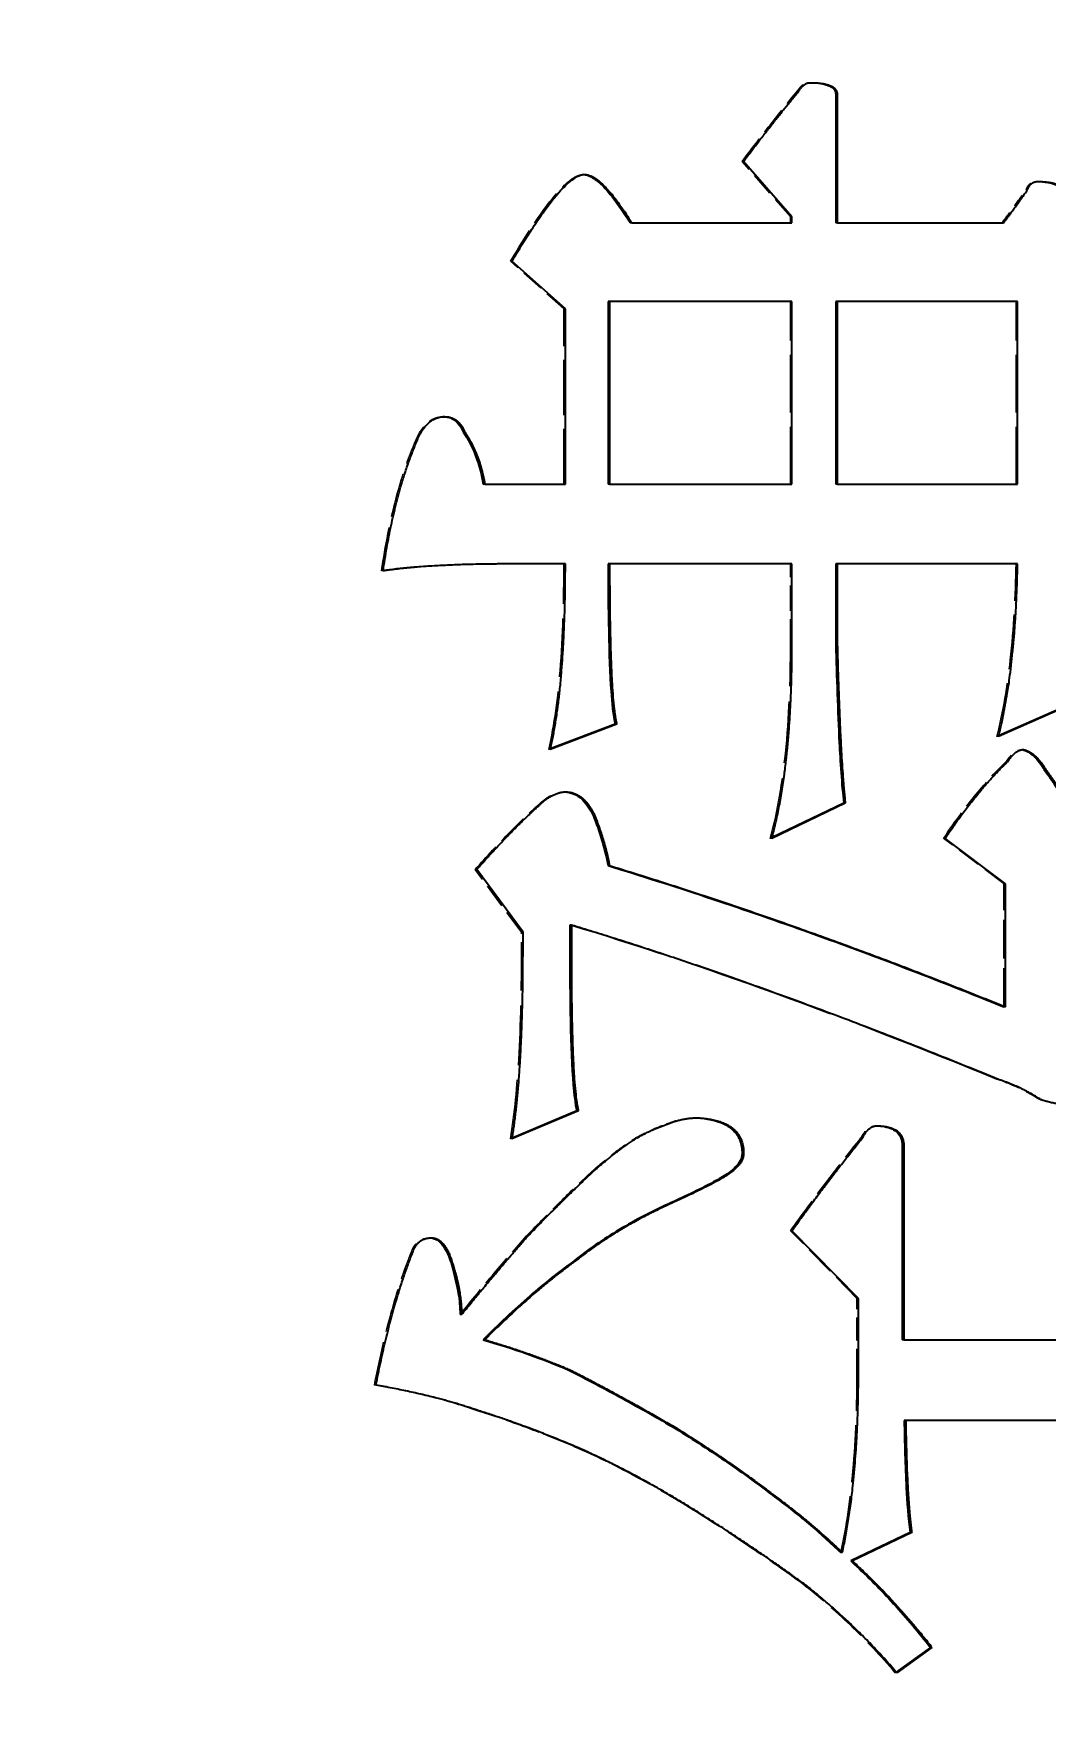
# Model space of a CAD drawing. Header units: millimetres. Extents: x 200 to 5740, y 200 to 4000.
# Drawn here: x 2748.3 to 2760.51, y 3301.53 to 3321.67 of the extents above; entities that cross this region are included whole.
import ezdxf

# ---------------------------------------------------------------- set-up
doc = ezdxf.new("R2010")
doc.units = ezdxf.units.MM
doc.header["$LTSCALE"] = 20
doc.linetypes.add('DASHED', pattern=[0.2067, 0.1654, -0.0413])
for name, color, linetype, lineweight in [('可見 (ISO)', 7, 'Continuous', 35), ('符號 (ISO)', 7, 'Continuous', 25), ('隱藏 (ISO)', 7, 'DASHED', 25)]:
    doc.layers.add(name, color=color, linetype=linetype, lineweight=lineweight)
doc.styles.add('註記文字 (JIS)', font='kaiu.ttf')
doc.dimstyles.new('預設 (JIS)$7', dxfattribs={"dimscale": 20, "dimtxt": 3, "dimasz": 2.5, "dimexe": 2, "dimexo": 1, "dimgap": 0.8, "dimtad": 1, "dimrnd": 1e-08, "dimdsep": 46, "dimtxsty": '註記文字 (JIS)', "dimblk": 'Filled-1', "dimcen": 0.09, "dimdle": 10, "dimclrd": 256, "dimclre": 256, "dimclrt": 256, "dimadec": 0, "dimazin": 2, "dimtfac": 0.833333, "dimtmove": 0, "dimatfit": 3, "dimfxl": 0, "dimtolj": 1, "dimtzin": 0, "dimlwd": -1, "dimlwe": -1, "dimarcsym": 0})

# ---------------------------------------------------------------- blocks, each defined once
blk = doc.blocks.new('Filled-1')
at = {"color": 0}
for p, q in [((0, 0), (-1, 0.16667)), ((-1, 0.16667), (-1, -0.16667)), ((-1, 0), (0, 0)), ((-1, -0.16667), (0, 0))]:
    blk.add_line(p, q, dxfattribs=at)
at = {"color": 0, "flags": 128}
blk.add_lwpolyline([(-1, -0.16667), (0, 0)], dxfattribs=at)
at = {"color": 0}
blk.add_solid([(-1, -0.16667), (0, 0), (-1, 0.16667), (-1, -0.16667)], dxfattribs=at)

msp = doc.modelspace()

# ---------------------------------------------------------------- linework, layer by layer
at = {"layer": '可見 (ISO)'}
for p, q in [((2757.964, 3320.93), (2757.964, 3319.386)), ((2757.982, 3320.93), (2757.982, 3319.386)), ((2757.436, 3319.459), (2756.854, 3320.128)), ((2757.436, 3319.386), (2757.436, 3319.459)), ((2755.507, 3319.386), (2755.489, 3319.386)), ((2755.507, 3319.386), (2757.436, 3319.386)), ((2757.982, 3319.386), (2757.964, 3319.386)), ((2757.982, 3319.386), (2759.984, 3319.386)), ((2754.707, 3318.353), (2754.064, 3318.924)), ((2755.222, 3318.438), (2755.222, 3316.238)), ((2755.24, 3318.438), (2755.222, 3318.438)), ((2757.436, 3318.438), (2755.24, 3318.438)), ((2755.24, 3318.438), (2755.24, 3316.238)), ((2757.436, 3316.238), (2757.436, 3318.438)), ((2757.964, 3318.438), (2757.964, 3316.238)), ((2757.982, 3318.438), (2757.964, 3318.438)), ((2760.154, 3318.438), (2757.982, 3318.438)), ((2757.982, 3318.438), (2757.982, 3316.238)), ((2760.154, 3316.238), (2760.154, 3318.438)), ((2754.707, 3316.238), (2754.707, 3318.353)), ((2753.493, 3316.87), (2753.475, 3316.87)), ((2753.736, 3316.238), (2753.718, 3316.238)), ((2753.736, 3316.238), (2754.707, 3316.238)), ((2755.24, 3316.238), (2755.222, 3316.238)), ((2755.24, 3316.238), (2757.436, 3316.238)), ((2757.982, 3316.238), (2757.964, 3316.238)), ((2757.982, 3316.238), (2760.154, 3316.238)), ((2754.136, 3315.278), (2754.118, 3315.278)), ((2754.707, 3315.278), (2754.136, 3315.278)), ((2755.24, 3315.278), (2755.222, 3315.278)), ((2757.436, 3315.278), (2755.24, 3315.278)), ((2757.436, 3314.305), (2757.436, 3315.278)), ((2757.964, 3315.278), (2757.964, 3314.305)), ((2757.982, 3315.278), (2757.964, 3315.278)), ((2760.154, 3315.278), (2757.982, 3315.278)), ((2757.982, 3315.278), (2757.982, 3314.305)), ((2757.982, 3314.305), (2757.964, 3314.305)), ((2760.809, 3313.588), (2759.924, 3313.199)), ((2760.791, 3313.588), (2759.926, 3313.208)), ((2755.325, 3313.345), (2754.525, 3313.041)), ((2755.307, 3313.345), (2754.526, 3313.049)), ((2755.325, 3313.345), (2755.307, 3313.345)), ((2760.494, 3312.798), (2760.475, 3312.798)), ((2758.079, 3312.397), (2757.194, 3311.971)), ((2758.061, 3312.397), (2757.197, 3311.982)), ((2758.079, 3312.397), (2758.061, 3312.397)), ((2755.058, 3312.251), (2755.04, 3312.251)), ((2760.009, 3311.424), (2759.281, 3311.971)), ((2754.197, 3310.841), (2753.639, 3311.595)), ((2755.24, 3311.643), (2755.222, 3311.643)), ((2760.009, 3309.941), (2760.009, 3311.424)), ((2754.197, 3310.622), (2754.197, 3310.841)), ((2754.761, 3310.926), (2754.761, 3310.622)), ((2754.779, 3310.926), (2754.761, 3310.926)), ((2754.779, 3310.926), (2754.779, 3310.622)), ((2760.009, 3309.941), (2759.99, 3309.941)), ((2754.864, 3308.689), (2754.064, 3308.349)), ((2754.846, 3308.689), (2754.065, 3308.357)), ((2754.864, 3308.689), (2754.846, 3308.689)), ((2758.765, 3308.264), (2758.765, 3305.93)), ((2758.783, 3308.264), (2758.783, 3305.93)), ((2756.769, 3308.009), (2756.751, 3308.009)), ((2758.237, 3306.428), (2757.436, 3307.243)), ((2753.372, 3306.769), (2753.354, 3306.769)), ((2754.828, 3306.878), (2754.809, 3306.878)), ((2758.237, 3305.541), (2758.237, 3306.428)), ((2753.457, 3306.234), (2753.439, 3306.234)), ((2753.736, 3305.93), (2753.718, 3305.93)), ((2758.783, 3305.93), (2758.765, 3305.93)), ((2758.783, 3305.93), (2761.622, 3305.93)), ((2754.767, 3305.565), (2754.749, 3305.565)), ((2758.807, 3304.958), (2758.789, 3304.958)), ((2761.622, 3304.958), (2758.807, 3304.958)), ((2756.053, 3304.86), (2756.035, 3304.86)), ((2757.218, 3304.058), (2757.2, 3304.058)), ((2758.862, 3303.608), (2758.146, 3303.268)), ((2758.88, 3303.608), (2758.164, 3303.268)), ((2758.88, 3303.608), (2758.862, 3303.608)), ((2758.043, 3303.365), (2758.025, 3303.365)), ((2758.146, 3303.268), (2758.182, 3303.231)), ((2758.164, 3303.268), (2758.146, 3303.268)), ((2758.164, 3303.268), (2758.201, 3303.231)), ((2758.201, 3303.231), (2758.182, 3303.231)), ((2759.104, 3302.223), (2758.691, 3301.927)), ((2759.123, 3302.223), (2758.698, 3301.919)), ((2759.123, 3302.223), (2759.104, 3302.223))]:
    msp.add_line(p, q, dxfattribs=at)
for points in [[(2757.521, 3320.979), (2757.582, 3321.076), (2757.655, 3321.076)], [(2757.655, 3321.076), (2757.982, 3321.076), (2757.982, 3320.93)], [(2756.854, 3320.128), (2757.194, 3320.578), (2757.521, 3320.979)], [(2754.064, 3318.924), (2754.682, 3319.97), (2754.937, 3319.97)], [(2754.937, 3319.97), (2755.143, 3319.97), (2755.507, 3319.386)], [(2760.275, 3319.787), (2760.312, 3319.885), (2760.397, 3319.885)], [(2760.397, 3319.885), (2760.737, 3319.885), (2760.737, 3319.702)], [(2759.984, 3319.386), (2760.13, 3319.581), (2760.275, 3319.787)], [(2752.947, 3316.821), (2753.069, 3317.052), (2753.251, 3317.052)], [(2753.251, 3317.052), (2753.421, 3317.052), (2753.493, 3316.87)], [(2752.511, 3315.193), (2752.656, 3316.177), (2752.947, 3316.821)], [(2753.493, 3316.87), (2753.675, 3316.603), (2753.736, 3316.238)], [(2754.136, 3315.278), (2753.057, 3315.278), (2752.511, 3315.193)], [(2754.525, 3313.041), (2754.707, 3313.819), (2754.707, 3315.278)], [(2755.24, 3315.278), (2755.24, 3313.685), (2755.325, 3313.345)], [(2759.924, 3313.199), (2760.13, 3314.001), (2760.154, 3315.278)], [(2757.194, 3311.971), (2757.436, 3312.859), (2757.436, 3314.305)], [(2757.982, 3314.305), (2758.019, 3312.895), (2758.079, 3312.397)], [(2760.033, 3312.895), (2760.13, 3313.041), (2760.227, 3313.041)], [(2760.227, 3313.041), (2760.373, 3313.005), (2760.494, 3312.798)], [(2759.281, 3311.971), (2759.645, 3312.518), (2760.033, 3312.895)], [(2760.494, 3312.798), (2760.652, 3312.591), (2760.737, 3312.397)], [(2753.639, 3311.595), (2754.076, 3312.093), (2754.464, 3312.433)], [(2754.464, 3312.433), (2754.597, 3312.531), (2754.707, 3312.531)], [(2754.707, 3312.531), (2754.925, 3312.531), (2755.058, 3312.251)], [(2755.058, 3312.251), (2755.18, 3311.947), (2755.24, 3311.643)], [(2755.24, 3311.643), (2757.582, 3310.926), (2760.009, 3309.941)], [(2759.924, 3309.066), (2757.109, 3310.221), (2754.779, 3310.926)], [(2754.064, 3308.349), (2754.197, 3309.127), (2754.197, 3310.622)], [(2754.779, 3310.622), (2754.779, 3309.005), (2754.864, 3308.689)], [(2760.433, 3308.823), (2760.215, 3308.969), (2759.924, 3309.066)], [(2760.737, 3308.762), (2760.627, 3308.762), (2760.433, 3308.823)], [(2755.944, 3308.531), (2756.114, 3308.604), (2756.308, 3308.604)], [(2756.308, 3308.604), (2756.854, 3308.568), (2756.854, 3308.179)], [(2755.046, 3307.96), (2755.35, 3308.227), (2755.568, 3308.361)], [(2755.568, 3308.361), (2755.762, 3308.471), (2755.944, 3308.531)], [(2757.436, 3307.243), (2757.861, 3307.838), (2758.286, 3308.361)], [(2758.286, 3308.361), (2758.359, 3308.507), (2758.456, 3308.507)], [(2758.456, 3308.507), (2758.783, 3308.507), (2758.783, 3308.264)], [(2756.854, 3308.179), (2756.854, 3308.082), (2756.769, 3308.009)], [(2754.258, 3307.182), (2754.719, 3307.656), (2755.046, 3307.96)], [(2756.769, 3308.009), (2756.696, 3307.899), (2756.005, 3307.583)], [(2756.005, 3307.583), (2755.325, 3307.279), (2754.828, 3306.878)], [(2752.875, 3307), (2752.935, 3307.158), (2753.093, 3307.158)], [(2753.093, 3307.158), (2753.275, 3307.158), (2753.372, 3306.769)], [(2753.457, 3306.234), (2753.882, 3306.757), (2754.258, 3307.182)], [(2752.426, 3305.383), (2752.608, 3306.331), (2752.875, 3307)], [(2753.372, 3306.769), (2753.457, 3306.477), (2753.457, 3306.234)], [(2754.828, 3306.878), (2754.318, 3306.514), (2753.736, 3305.93)], [(2753.736, 3305.93), (2754.282, 3305.772), (2754.767, 3305.565)], [(2754.767, 3305.565), (2755.41, 3305.237), (2756.053, 3304.86)], [(2758.043, 3303.365), (2758.237, 3304.253), (2758.237, 3305.541)], [(2753.651, 3305.079), (2753.129, 3305.261), (2752.426, 3305.383)], [(2754.889, 3304.617), (2754.233, 3304.897), (2753.651, 3305.079)], [(2758.807, 3304.958), (2758.82, 3304.009), (2758.88, 3303.608)], [(2756.053, 3304.86), (2756.733, 3304.435), (2757.218, 3304.058)], [(2756.308, 3303.851), (2755.592, 3304.301), (2754.889, 3304.617)], [(2757.218, 3304.058), (2757.679, 3303.718), (2758.043, 3303.365)], [(2757.582, 3302.988), (2757, 3303.414), (2756.308, 3303.851)], [(2758.201, 3303.231), (2758.698, 3302.77), (2759.123, 3302.223)], [(2758.698, 3301.919), (2758.177, 3302.526), (2757.582, 3302.988)]]:
    msp.add_open_spline(points, degree=2, dxfattribs=at)
for points, knots in [([(2757.651, 3321.076), (2757.701, 3321.075), (2757.754, 3321.072), (2757.833, 3321.057), (2757.866, 3321.048), (2757.908, 3321.026), (2757.923, 3321.017), (2757.944, 3320.995), (2757.951, 3320.984), (2757.962, 3320.959), (2757.964, 3320.944), (2757.964, 3320.93)], [-0.03756386, -0.03756386, -0.03756386, -0.03756386, -0.02277664, -0.02277664, -0.01338362, -0.01338362, -0.00831191, -0.00831191, -0.00433678, -0.00433678, 0, 0, 0, 0]), ([(2754.928, 3319.969), (2754.943, 3319.968), (2754.958, 3319.965), (2754.993, 3319.954), (2755.013, 3319.944), (2755.079, 3319.905), (2755.126, 3319.864), (2755.276, 3319.71), (2755.39, 3319.545), (2755.489, 3319.386)], [-0.08891078, -0.08891078, -0.08891078, -0.08891078, -0.08355612, -0.08355612, -0.07594645, -0.07594645, -0.05631969, -0.05631969, 0, 0, 0, 0]), ([(2760.392, 3319.885), (2760.434, 3319.884), (2760.478, 3319.881), (2760.555, 3319.869), (2760.593, 3319.859), (2760.645, 3319.833), (2760.663, 3319.821), (2760.69, 3319.793), (2760.7, 3319.779), (2760.715, 3319.743), (2760.718, 3319.723), (2760.718, 3319.702)], [-0.04152092, -0.04152092, -0.04152092, -0.04152092, -0.02894551, -0.02894551, -0.01793258, -0.01793258, -0.01156832, -0.01156832, -0.00618354, -0.00618354, 0, 0, 0, 0]), ([(2753.242, 3317.052), (2753.257, 3317.052), (2753.272, 3317.05), (2753.304, 3317.044), (2753.32, 3317.039), (2753.364, 3317.019), (2753.388, 3317.001), (2753.438, 3316.948), (2753.459, 3316.91), (2753.475, 3316.87)], [-0.03168367, -0.03168367, -0.03168367, -0.03168367, -0.02710477, -0.02710477, -0.02190652, -0.02190652, -0.01276117, -0.01276117, 0, 0, 0, 0]), ([(2753.475, 3316.87), (2753.537, 3316.779), (2753.587, 3316.681), (2753.669, 3316.468), (2753.698, 3316.354), (2753.718, 3316.238)], [-0.0684198, -0.0684198, -0.0684198, -0.0684198, -0.03532894, -0.03532894, 0, 0, 0, 0]), ([(2754.118, 3315.278), (2753.811, 3315.278), (2753.479, 3315.273), (2752.962, 3315.245), (2752.722, 3315.227), (2752.511, 3315.195)], [-0.1584933, -0.1584933, -0.1584933, -0.1584933, -0.0654162, -0.0654162, -0.0019034, -0.0019034, -0.0019034, -0.0019034]), ([(2755.222, 3315.278), (2755.222, 3314.762), (2755.228, 3314.156), (2755.267, 3313.613), (2755.282, 3313.446), (2755.307, 3313.345)], [-0.1314906, -0.1314906, -0.1314906, -0.1314906, -0.0313613, -0.0313613, 0, 0, 0, 0]), ([(2757.964, 3314.305), (2757.974, 3313.931), (2757.987, 3313.499), (2758.017, 3312.914), (2758.035, 3312.61), (2758.061, 3312.397)], [-0.1807558, -0.1807558, -0.1807558, -0.1807558, -0.0645026, -0.0645026, 0, 0, 0, 0]), ([(2760.212, 3313.04), (2760.236, 3313.034), (2760.258, 3313.024), (2760.304, 3312.998), (2760.327, 3312.981), (2760.399, 3312.916), (2760.441, 3312.857), (2760.475, 3312.798)], [-0.03634706, -0.03634706, -0.03634706, -0.03634706, -0.02895187, -0.02895187, -0.02047487, -0.02047487, 0, 0, 0, 0]), ([(2760.475, 3312.798), (2760.525, 3312.733), (2760.572, 3312.665), (2760.653, 3312.531), (2760.688, 3312.465), (2760.718, 3312.397)], [-0.0469257, -0.0469257, -0.0469257, -0.0469257, -0.02227221, -0.02227221, 0, 0, 0, 0]), ([(2754.698, 3312.53), (2754.735, 3312.529), (2754.77, 3312.522), (2754.843, 3312.493), (2754.877, 3312.47), (2754.964, 3312.389), (2755.007, 3312.32), (2755.04, 3312.251)], [-0.04649335, -0.04649335, -0.04649335, -0.04649335, -0.03542428, -0.03542428, -0.02300804, -0.02300804, 0, 0, 0, 0]), ([(2755.04, 3312.251), (2755.08, 3312.151), (2755.115, 3312.05), (2755.176, 3311.847), (2755.202, 3311.746), (2755.222, 3311.643)], [-0.06357232, -0.06357232, -0.06357232, -0.06357232, -0.03135352, -0.03135352, 0, 0, 0, 0]), ([(2755.222, 3311.643), (2756.015, 3311.4), (2756.803, 3311.138), (2758.393, 3310.571), (2759.195, 3310.264), (2759.99, 3309.941)], [-0.5071879, -0.5071879, -0.5071879, -0.5071879, -0.257834, -0.257834, 0, 0, 0, 0]), ([(2754.761, 3310.622), (2754.761, 3310.101), (2754.767, 3309.419), (2754.811, 3308.897), (2754.824, 3308.769), (2754.846, 3308.689)], [-0.1256646, -0.1256646, -0.1256646, -0.1256646, -0.0248475, -0.0248475, 0, 0, 0, 0]), ([(2756.292, 3308.604), (2756.407, 3308.596), (2756.521, 3308.575), (2756.659, 3308.51), (2756.7, 3308.483), (2756.766, 3308.417), (2756.79, 3308.38), (2756.828, 3308.288), (2756.836, 3308.233), (2756.836, 3308.179)], [-0.07561864, -0.07561864, -0.07561864, -0.07561864, -0.0445205, -0.0445205, -0.02989537, -0.02989537, -0.01637937, -0.01637937, 0, 0, 0, 0]), ([(2758.45, 3308.507), (2758.484, 3308.506), (2758.519, 3308.504), (2758.583, 3308.492), (2758.614, 3308.484), (2758.666, 3308.459), (2758.688, 3308.444), (2758.725, 3308.407), (2758.738, 3308.386), (2758.76, 3308.331), (2758.765, 3308.297), (2758.765, 3308.264)], [-0.04522207, -0.04522207, -0.04522207, -0.04522207, -0.03507514, -0.03507514, -0.02564406, -0.02564406, -0.01772929, -0.01772929, -0.01004239, -0.01004239, 0, 0, 0, 0]), ([(2756.836, 3308.179), (2756.836, 3308.163), (2756.834, 3308.147), (2756.827, 3308.116), (2756.821, 3308.102), (2756.799, 3308.057), (2756.777, 3308.031), (2756.751, 3308.009)], [-0.01975473, -0.01975473, -0.01975473, -0.01975473, -0.01498723, -0.01498723, -0.01027074, -0.01027074, 0, 0, 0, 0]), ([(2756.751, 3308.009), (2756.738, 3307.989), (2756.711, 3307.966), (2756.63, 3307.909), (2756.572, 3307.875), (2756.364, 3307.759), (2756.149, 3307.658), (2755.986, 3307.583)], [-0.08300962, -0.08300962, -0.08300962, -0.08300962, -0.07027994, -0.07027994, -0.05383972, -0.05383972, 0, 0, 0, 0]), ([(2755.986, 3307.583), (2755.769, 3307.486), (2755.557, 3307.377), (2755.163, 3307.142), (2754.981, 3307.017), (2754.809, 3306.878)], [-0.1377008, -0.1377008, -0.1377008, -0.1377008, -0.0662288, -0.0662288, 0, 0, 0, 0]), ([(2753.082, 3307.158), (2753.095, 3307.157), (2753.107, 3307.155), (2753.135, 3307.147), (2753.149, 3307.141), (2753.191, 3307.114), (2753.215, 3307.088), (2753.285, 3306.991), (2753.324, 3306.889), (2753.354, 3306.769)], [-0.06461751, -0.06461751, -0.06461751, -0.06461751, -0.05906778, -0.05906778, -0.05225852, -0.05225852, -0.03727211, -0.03727211, 0, 0, 0, 0]), ([(2753.354, 3306.769), (2753.38, 3306.677), (2753.402, 3306.583), (2753.431, 3306.405), (2753.439, 3306.319), (2753.439, 3306.234)], [-0.05422168, -0.05422168, -0.05422168, -0.05422168, -0.02560264, -0.02560264, 0, 0, 0, 0]), ([(2754.809, 3306.878), (2754.628, 3306.748), (2754.45, 3306.605), (2754.088, 3306.291), (2753.899, 3306.112), (2753.718, 3305.93)], [-0.1441311, -0.1441311, -0.1441311, -0.1441311, -0.0770248, -0.0770248, 0, 0, 0, 0]), ([(2753.718, 3305.93), (2753.896, 3305.878), (2754.073, 3305.822), (2754.417, 3305.7), (2754.584, 3305.635), (2754.749, 3305.565)], [-0.109621, -0.109621, -0.109621, -0.109621, -0.0537859, -0.0537859, 0, 0, 0, 0]), ([(2754.749, 3305.565), (2754.965, 3305.455), (2755.179, 3305.342), (2755.608, 3305.107), (2755.822, 3304.985), (2756.035, 3304.86)], [-0.1468959, -0.1468959, -0.1468959, -0.1468959, -0.0740309, -0.0740309, 0, 0, 0, 0]), ([(2758.789, 3304.958), (2758.792, 3304.697), (2758.799, 3304.407), (2758.822, 3303.982), (2758.837, 3303.773), (2758.862, 3303.608)], [-0.1294429, -0.1294429, -0.1294429, -0.1294429, -0.0500203, -0.0500203, 0, 0, 0, 0]), ([(2756.035, 3304.86), (2756.247, 3304.728), (2756.46, 3304.589), (2756.846, 3304.323), (2757.027, 3304.192), (2757.2, 3304.058)], [-0.1409487, -0.1409487, -0.1409487, -0.1409487, -0.0657575, -0.0657575, 0, 0, 0, 0]), ([(2757.2, 3304.058), (2757.349, 3303.948), (2757.495, 3303.834), (2757.77, 3303.603), (2757.9, 3303.486), (2758.025, 3303.365)], [-0.1078499, -0.1078499, -0.1078499, -0.1078499, -0.0522628, -0.0522628, 0, 0, 0, 0]), ([(2758.182, 3303.231), (2758.349, 3303.077), (2758.508, 3302.916), (2758.816, 3302.579), (2758.964, 3302.404), (2759.104, 3302.223)], [-0.1370189, -0.1370189, -0.1370189, -0.1370189, -0.0688445, -0.0688445, 0, 0, 0, 0])]:
    msp.add_open_spline(points, degree=3, knots=knots, dxfattribs=at)
at = {"layer": '隱藏 (ISO)', "ltscale": 0.02847}
for p, q in [((2757.655, 3321.076), (2757.636, 3321.076)), ((2757.521, 3320.979), (2757.503, 3320.979)), ((2756.854, 3320.128), (2756.836, 3320.128)), ((2754.937, 3319.97), (2754.919, 3319.97)), ((2760.397, 3319.885), (2760.378, 3319.885)), ((2760.275, 3319.787), (2760.257, 3319.787)), ((2757.436, 3319.459), (2757.418, 3319.459)), ((2754.064, 3318.924), (2754.045, 3318.924)), ((2754.707, 3318.353), (2754.688, 3318.353)), ((2753.251, 3317.052), (2753.232, 3317.052)), ((2752.947, 3316.821), (2752.929, 3316.821)), ((2752.511, 3315.193), (2752.492, 3315.193)), ((2759.924, 3313.199), (2759.905, 3313.199)), ((2754.525, 3313.041), (2754.506, 3313.041)), ((2760.227, 3313.041), (2760.209, 3313.041)), ((2760.033, 3312.895), (2760.014, 3312.895)), ((2754.464, 3312.433), (2754.446, 3312.433)), ((2754.707, 3312.531), (2754.688, 3312.531)), ((2757.194, 3311.971), (2757.175, 3311.971)), ((2759.281, 3311.971), (2759.262, 3311.971)), ((2753.639, 3311.595), (2753.62, 3311.595)), ((2760.009, 3311.424), (2759.99, 3311.424)), ((2754.197, 3310.841), (2754.179, 3310.841)), ((2759.924, 3309.066), (2759.905, 3309.066)), ((2760.433, 3308.823), (2760.415, 3308.823)), ((2756.308, 3308.604), (2756.29, 3308.604)), ((2754.064, 3308.349), (2754.045, 3308.349)), ((2755.568, 3308.361), (2755.55, 3308.361)), ((2755.944, 3308.531), (2755.926, 3308.531)), ((2758.286, 3308.361), (2758.267, 3308.361)), ((2758.456, 3308.507), (2758.437, 3308.507)), ((2755.046, 3307.96), (2755.028, 3307.96)), ((2753.093, 3307.158), (2753.075, 3307.158)), ((2754.258, 3307.182), (2754.239, 3307.182)), ((2757.436, 3307.243), (2757.418, 3307.243)), ((2758.237, 3306.428), (2758.219, 3306.428)), ((2752.426, 3305.383), (2752.407, 3305.383)), ((2753.651, 3305.079), (2753.633, 3305.079)), ((2754.889, 3304.617), (2754.87, 3304.617)), ((2757.582, 3302.988), (2757.564, 3302.988)), ((2758.698, 3301.919), (2758.68, 3301.919))]:
    msp.add_line(p, q, dxfattribs=at)
at = {"layer": '隱藏 (ISO)', "ltscale": 0.084407}
for p, q in [((2757.418, 3319.459), (2756.836, 3320.128)), ((2758.219, 3305.541), (2758.219, 3306.428))]:
    msp.add_line(p, q, dxfattribs=at)
at = {"layer": '隱藏 (ISO)', "ltscale": 0.006846}
msp.add_line((2757.418, 3319.386), (2757.418, 3319.459), dxfattribs=at)
at = {"layer": '隱藏 (ISO)', "ltscale": 0.081904}
msp.add_line((2754.688, 3318.353), (2754.045, 3318.924), dxfattribs=at)
at = {"layer": '隱藏 (ISO)', "ltscale": 0.209432}
for p, q in [((2757.418, 3316.238), (2757.418, 3318.438)), ((2760.136, 3316.238), (2760.136, 3318.438))]:
    msp.add_line(p, q, dxfattribs=at)
at = {"layer": '隱藏 (ISO)', "ltscale": 0.201329}
msp.add_line((2754.688, 3316.238), (2754.688, 3318.353), dxfattribs=at)
at = {"layer": '隱藏 (ISO)', "ltscale": 0.092511}
msp.add_line((2757.418, 3314.305), (2757.418, 3315.278), dxfattribs=at)
at = {"layer": '隱藏 (ISO)', "ltscale": 0.002063}
msp.add_line((2759.926, 3313.208), (2759.905, 3313.199), dxfattribs=at)
at = {"layer": '隱藏 (ISO)', "ltscale": 0.001962}
msp.add_line((2754.526, 3313.049), (2754.506, 3313.041), dxfattribs=at)
at = {"layer": '隱藏 (ISO)', "ltscale": 0.002143}
msp.add_line((2757.197, 3311.982), (2757.175, 3311.971), dxfattribs=at)
at = {"layer": '隱藏 (ISO)', "ltscale": 0.086723}
msp.add_line((2759.99, 3311.424), (2759.262, 3311.971), dxfattribs=at)
at = {"layer": '隱藏 (ISO)', "ltscale": 0.089271}
msp.add_line((2754.179, 3310.841), (2753.62, 3311.595), dxfattribs=at)
at = {"layer": '隱藏 (ISO)', "ltscale": 0.141132}
msp.add_line((2759.99, 3309.941), (2759.99, 3311.424), dxfattribs=at)
at = {"layer": '隱藏 (ISO)', "ltscale": 0.020737}
msp.add_line((2754.179, 3310.622), (2754.179, 3310.841), dxfattribs=at)
at = {"layer": '隱藏 (ISO)', "ltscale": 0.001959}
msp.add_line((2754.065, 3308.357), (2754.045, 3308.349), dxfattribs=at)
at = {"layer": '隱藏 (ISO)', "ltscale": 0.108773}
msp.add_line((2758.219, 3306.428), (2757.418, 3307.243), dxfattribs=at)
at = {"layer": '隱藏 (ISO)', "ltscale": 0.001238}
msp.add_line((2758.691, 3301.927), (2758.68, 3301.919), dxfattribs=at)
at = {"layer": '隱藏 (ISO)', "ltscale": 0.016354}
msp.add_open_spline([(2757.503, 3320.979), (2757.517, 3321.001), (2757.534, 3321.023), (2757.566, 3321.052), (2757.58, 3321.061), (2757.608, 3321.073), (2757.622, 3321.076), (2757.636, 3321.076)], degree=3, knots=[-0.01722225, -0.01722225, -0.01722225, -0.01722225, -0.00930513, -0.00930513, -0.00431874, -0.00431874, 0, 0, 0, 0], dxfattribs=at)
at = {"layer": '隱藏 (ISO)', "ltscale": 0.001279}
msp.add_open_spline([(2757.636, 3321.076), (2757.641, 3321.076), (2757.646, 3321.076), (2757.651, 3321.076)], degree=3, dxfattribs=at)
at = {"layer": '隱藏 (ISO)', "ltscale": 0.102962}
msp.add_open_spline([(2756.836, 3320.128), (2756.947, 3320.275), (2757.059, 3320.421), (2757.281, 3320.704), (2757.391, 3320.842), (2757.503, 3320.979)], degree=3, knots=[-0.108162, -0.108162, -0.108162, -0.108162, -0.0529371, -0.0529371, 0, 0, 0, 0], dxfattribs=at)
at = {"layer": '隱藏 (ISO)', "ltscale": 0.132379}
msp.add_open_spline([(2754.045, 3318.924), (2754.213, 3319.207), (2754.408, 3319.514), (2754.646, 3319.794), (2754.714, 3319.866), (2754.807, 3319.932), (2754.837, 3319.95), (2754.884, 3319.966), (2754.901, 3319.97), (2754.919, 3319.97)], degree=3, knots=[-0.1102145, -0.1102145, -0.1102145, -0.1102145, -0.0395398, -0.0395398, -0.014936, -0.014936, -0.0052873, -0.0052873, 0, 0, 0, 0], dxfattribs=at)
at = {"layer": '隱藏 (ISO)', "ltscale": 0.000813468}
msp.add_open_spline([(2754.919, 3319.97), (2754.922, 3319.97), (2754.925, 3319.97), (2754.928, 3319.969)], degree=3, dxfattribs=at)
at = {"layer": '隱藏 (ISO)', "ltscale": 0.015818}
msp.add_open_spline([(2760.257, 3319.787), (2760.262, 3319.8), (2760.268, 3319.813), (2760.281, 3319.835), (2760.288, 3319.844), (2760.307, 3319.863), (2760.319, 3319.87), (2760.347, 3319.882), (2760.362, 3319.885), (2760.378, 3319.885)], degree=3, knots=[-0.01679377, -0.01679377, -0.01679377, -0.01679377, -0.01269387, -0.01269387, -0.00909317, -0.00909317, -0.00481656, -0.00481656, 0, 0, 0, 0], dxfattribs=at)
at = {"layer": '隱藏 (ISO)', "ltscale": 0.001209}
msp.add_open_spline([(2760.378, 3319.885), (2760.383, 3319.885), (2760.388, 3319.885), (2760.392, 3319.885)], degree=3, dxfattribs=at)
at = {"layer": '隱藏 (ISO)', "ltscale": 0.047138}
msp.add_open_spline([(2759.966, 3319.386), (2760.015, 3319.452), (2760.063, 3319.518), (2760.16, 3319.651), (2760.209, 3319.719), (2760.257, 3319.787)], degree=3, knots=[-0.04959662, -0.04959662, -0.04959662, -0.04959662, -0.02504406, -0.02504406, 0, 0, 0, 0], dxfattribs=at)
at = {"layer": '隱藏 (ISO)', "ltscale": 0.038236}
msp.add_open_spline([(2752.929, 3316.821), (2752.958, 3316.876), (2752.993, 3316.93), (2753.065, 3316.997), (2753.095, 3317.018), (2753.162, 3317.046), (2753.197, 3317.052), (2753.232, 3317.052)], degree=3, knots=[-0.04023475, -0.04023475, -0.04023475, -0.04023475, -0.02175362, -0.02175362, -0.01071546, -0.01071546, 0, 0, 0, 0], dxfattribs=at)
at = {"layer": '隱藏 (ISO)', "ltscale": 0.000799149}
msp.add_open_spline([(2753.232, 3317.052), (2753.235, 3317.052), (2753.239, 3317.052), (2753.242, 3317.052)], degree=3, dxfattribs=at)
at = {"layer": '隱藏 (ISO)', "ltscale": 0.161026}
msp.add_open_spline([(2752.492, 3315.193), (2752.537, 3315.493), (2752.595, 3315.799), (2752.74, 3316.339), (2752.824, 3316.588), (2752.929, 3316.821)], degree=3, knots=[-0.1679925, -0.1679925, -0.1679925, -0.1679925, -0.0767907, -0.0767907, 0, 0, 0, 0], dxfattribs=at)
at = {"layer": '隱藏 (ISO)', "ltscale": 0.00172}
msp.add_open_spline([(2752.511, 3315.195), (2752.505, 3315.195), (2752.498, 3315.194), (2752.492, 3315.193)], degree=3, dxfattribs=at)
at = {"layer": '隱藏 (ISO)', "ltscale": 0.21403}
msp.add_open_spline([(2754.506, 3313.041), (2754.577, 3313.342), (2754.618, 3313.682), (2754.677, 3314.409), (2754.688, 3314.857), (2754.688, 3315.278)], degree=3, knots=[-0.2184209, -0.2184209, -0.2184209, -0.2184209, -0.1261454, -0.1261454, 0, 0, 0, 0], dxfattribs=at)
at = {"layer": '隱藏 (ISO)', "ltscale": 0.199499}
msp.add_open_spline([(2759.905, 3313.199), (2759.982, 3313.497), (2760.032, 3313.815), (2760.108, 3314.5), (2760.128, 3314.896), (2760.136, 3315.278)], degree=3, knots=[-0.2066179, -0.2066179, -0.2066179, -0.2066179, -0.1146219, -0.1146219, 0, 0, 0, 0], dxfattribs=at)
at = {"layer": '隱藏 (ISO)', "ltscale": 0.223994}
msp.add_open_spline([(2757.175, 3311.971), (2757.266, 3312.302), (2757.322, 3312.658), (2757.402, 3313.427), (2757.418, 3313.875), (2757.418, 3314.305)], degree=3, knots=[-0.2317076, -0.2317076, -0.2317076, -0.2317076, -0.1291325, -0.1291325, 0, 0, 0, 0], dxfattribs=at)
at = {"layer": '隱藏 (ISO)', "ltscale": 0.023972}
msp.add_open_spline([(2760.014, 3312.895), (2760.038, 3312.931), (2760.067, 3312.968), (2760.118, 3313.01), (2760.137, 3313.023), (2760.174, 3313.038), (2760.191, 3313.041), (2760.209, 3313.041)], degree=3, knots=[-0.02498817, -0.02498817, -0.02498817, -0.02498817, -0.01205864, -0.01205864, -0.00522576, -0.00522576, 0, 0, 0, 0], dxfattribs=at)
at = {"layer": '隱藏 (ISO)', "ltscale": 0.000234536}
msp.add_open_spline([(2760.209, 3313.041), (2760.21, 3313.041), (2760.211, 3313.04), (2760.212, 3313.04)], degree=3, dxfattribs=at)
at = {"layer": '隱藏 (ISO)', "ltscale": 0.113656}
msp.add_open_spline([(2759.262, 3311.971), (2759.377, 3312.145), (2759.501, 3312.314), (2759.752, 3312.622), (2759.879, 3312.764), (2760.014, 3312.895)], degree=3, knots=[-0.1192185, -0.1192185, -0.1192185, -0.1192185, -0.0567225, -0.0567225, 0, 0, 0, 0], dxfattribs=at)
at = {"layer": '隱藏 (ISO)', "ltscale": 0.112126}
msp.add_open_spline([(2753.62, 3311.595), (2753.757, 3311.751), (2753.9, 3311.905), (2754.174, 3312.184), (2754.308, 3312.313), (2754.446, 3312.433)], degree=3, knots=[-0.1173335, -0.1173335, -0.1173335, -0.1173335, -0.0549937, -0.0549937, 0, 0, 0, 0], dxfattribs=at)
at = {"layer": '隱藏 (ISO)', "ltscale": 0.025242}
msp.add_open_spline([(2754.446, 3312.433), (2754.489, 3312.465), (2754.537, 3312.494), (2754.62, 3312.523), (2754.654, 3312.531), (2754.688, 3312.531)], degree=3, knots=[-0.02641436, -0.02641436, -0.02641436, -0.02641436, -0.01029966, -0.01029966, 0, 0, 0, 0], dxfattribs=at)
at = {"layer": '隱藏 (ISO)', "ltscale": 0.000847821}
msp.add_open_spline([(2754.688, 3312.531), (2754.691, 3312.531), (2754.695, 3312.53), (2754.698, 3312.53)], degree=3, dxfattribs=at)
at = {"layer": '隱藏 (ISO)', "ltscale": 0.521911}
msp.add_open_spline([(2759.905, 3309.066), (2759.018, 3309.43), (2758.114, 3309.782), (2756.405, 3310.4), (2755.582, 3310.677), (2754.761, 3310.926)], degree=3, knots=[-0.5461744, -0.5461744, -0.5461744, -0.5461744, -0.2577966, -0.2577966, 0, 0, 0, 0], dxfattribs=at)
at = {"layer": '隱藏 (ISO)', "ltscale": 0.21698}
msp.add_open_spline([(2754.045, 3308.349), (2754.097, 3308.653), (2754.127, 3309), (2754.17, 3309.735), (2754.179, 3310.194), (2754.179, 3310.622)], degree=3, knots=[-0.2204762, -0.2204762, -0.2204762, -0.2204762, -0.1284987, -0.1284987, 0, 0, 0, 0], dxfattribs=at)
at = {"layer": '隱藏 (ISO)', "ltscale": 0.053911}
msp.add_open_spline([(2760.415, 3308.823), (2760.339, 3308.873), (2760.26, 3308.918), (2760.09, 3308.999), (2759.998, 3309.035), (2759.905, 3309.066)], degree=3, knots=[-0.05668423, -0.05668423, -0.05668423, -0.05668423, -0.02944621, -0.02944621, 0, 0, 0, 0], dxfattribs=at)
at = {"layer": '隱藏 (ISO)', "ltscale": 0.029514}
msp.add_open_spline([(2760.718, 3308.762), (2760.676, 3308.762), (2760.629, 3308.769), (2760.53, 3308.789), (2760.47, 3308.806), (2760.415, 3308.823)], degree=3, knots=[-0.03016687, -0.03016687, -0.03016687, -0.03016687, -0.01749794, -0.01749794, 0, 0, 0, 0], dxfattribs=at)
at = {"layer": '隱藏 (ISO)', "ltscale": 0.035564}
msp.add_open_spline([(2755.926, 3308.531), (2755.982, 3308.556), (2756.041, 3308.574), (2756.164, 3308.598), (2756.226, 3308.604), (2756.29, 3308.604)], degree=3, knots=[-0.03756401, -0.03756401, -0.03756401, -0.03756401, -0.01900961, -0.01900961, 0, 0, 0, 0], dxfattribs=at)
at = {"layer": '隱藏 (ISO)', "ltscale": 8.71289e-05}
msp.add_open_spline([(2756.29, 3308.604), (2756.29, 3308.604), (2756.291, 3308.604), (2756.292, 3308.604)], degree=3, dxfattribs=at)
at = {"layer": '隱藏 (ISO)', "ltscale": 0.062721}
msp.add_open_spline([(2755.028, 3307.96), (2755.118, 3308.04), (2755.214, 3308.12), (2755.386, 3308.252), (2755.468, 3308.311), (2755.55, 3308.361)], degree=3, knots=[-0.0650225, -0.0650225, -0.0650225, -0.0650225, -0.02873557, -0.02873557, 0, 0, 0, 0], dxfattribs=at)
at = {"layer": '隱藏 (ISO)', "ltscale": 0.039336}
msp.add_open_spline([(2755.55, 3308.361), (2755.612, 3308.396), (2755.676, 3308.429), (2755.801, 3308.486), (2755.863, 3308.51), (2755.926, 3308.531)], degree=3, knots=[-0.04136961, -0.04136961, -0.04136961, -0.04136961, -0.01991367, -0.01991367, 0, 0, 0, 0], dxfattribs=at)
at = {"layer": '隱藏 (ISO)', "ltscale": 0.133748}
msp.add_open_spline([(2757.418, 3307.243), (2757.557, 3307.437), (2757.698, 3307.63), (2757.981, 3308.003), (2758.123, 3308.183), (2758.267, 3308.361)], degree=3, knots=[-0.1404827, -0.1404827, -0.1404827, -0.1404827, -0.0687909, -0.0687909, 0, 0, 0, 0], dxfattribs=at)
at = {"layer": '隱藏 (ISO)', "ltscale": 0.022393}
msp.add_open_spline([(2758.267, 3308.361), (2758.287, 3308.402), (2758.312, 3308.44), (2758.356, 3308.479), (2758.371, 3308.49), (2758.404, 3308.504), (2758.42, 3308.507), (2758.437, 3308.507)], degree=3, knots=[-0.02279658, -0.02279658, -0.02279658, -0.02279658, -0.0107073, -0.0107073, -0.0050816, -0.0050816, 0, 0, 0, 0], dxfattribs=at)
at = {"layer": '隱藏 (ISO)', "ltscale": 0.001169}
msp.add_open_spline([(2758.437, 3308.507), (2758.442, 3308.507), (2758.446, 3308.507), (2758.45, 3308.507)], degree=3, dxfattribs=at)
at = {"layer": '隱藏 (ISO)', "ltscale": 0.10551}
msp.add_open_spline([(2754.239, 3307.182), (2754.379, 3307.326), (2754.524, 3307.473), (2754.784, 3307.729), (2754.907, 3307.848), (2755.028, 3307.96)], degree=3, knots=[-0.1096646, -0.1096646, -0.1096646, -0.1096646, -0.0493814, -0.0493814, 0, 0, 0, 0], dxfattribs=at)
at = {"layer": '隱藏 (ISO)', "ltscale": 0.027497}
msp.add_open_spline([(2752.856, 3307), (2752.863, 3307.019), (2752.872, 3307.037), (2752.893, 3307.07), (2752.904, 3307.085), (2752.936, 3307.116), (2752.957, 3307.131), (2753.011, 3307.153), (2753.043, 3307.158), (2753.075, 3307.158)], degree=3, knots=[-0.02913159, -0.02913159, -0.02913159, -0.02913159, -0.02302242, -0.02302242, -0.01749591, -0.01749591, -0.0095269, -0.0095269, 0, 0, 0, 0], dxfattribs=at)
at = {"layer": '隱藏 (ISO)', "ltscale": 0.000647679}
msp.add_open_spline([(2753.075, 3307.158), (2753.077, 3307.158), (2753.08, 3307.158), (2753.082, 3307.158)], degree=3, dxfattribs=at)
at = {"layer": '隱藏 (ISO)', "ltscale": 0.118191}
msp.add_open_spline([(2753.439, 3306.234), (2753.574, 3306.401), (2753.712, 3306.568), (2753.979, 3306.883), (2754.108, 3307.034), (2754.239, 3307.182)], degree=3, knots=[-0.1239399, -0.1239399, -0.1239399, -0.1239399, -0.0593222, -0.0593222, 0, 0, 0, 0], dxfattribs=at)
at = {"layer": '隱藏 (ISO)', "ltscale": 0.159948}
msp.add_open_spline([(2752.407, 3305.383), (2752.464, 3305.677), (2752.53, 3305.973), (2752.679, 3306.51), (2752.761, 3306.76), (2752.856, 3307)], degree=3, knots=[-0.1671038, -0.1671038, -0.1671038, -0.1671038, -0.077395, -0.077395, 0, 0, 0, 0], dxfattribs=at)
at = {"layer": '隱藏 (ISO)', "ltscale": 0.208332}
msp.add_open_spline([(2758.025, 3303.365), (2758.095, 3303.688), (2758.141, 3304.024), (2758.205, 3304.745), (2758.219, 3305.148), (2758.219, 3305.541)], degree=3, knots=[-0.216894, -0.216894, -0.216894, -0.216894, -0.1179938, -0.1179938, 0, 0, 0, 0], dxfattribs=at)
at = {"layer": '隱藏 (ISO)', "ltscale": 0.120484}
msp.add_open_spline([(2753.633, 3305.079), (2753.447, 3305.144), (2753.256, 3305.199), (2752.849, 3305.3), (2752.627, 3305.345), (2752.407, 3305.383)], degree=3, knots=[-0.1260152, -0.1260152, -0.1260152, -0.1260152, -0.0670629, -0.0670629, 0, 0, 0, 0], dxfattribs=at)
at = {"layer": '隱藏 (ISO)', "ltscale": 0.125959}
msp.add_open_spline([(2754.87, 3304.617), (2754.66, 3304.707), (2754.447, 3304.793), (2754.035, 3304.946), (2753.834, 3305.016), (2753.633, 3305.079)], degree=3, knots=[-0.132152, -0.132152, -0.132152, -0.132152, -0.0635195, -0.0635195, 0, 0, 0, 0], dxfattribs=at)
at = {"layer": '隱藏 (ISO)', "ltscale": 0.153854}
msp.add_open_spline([(2756.29, 3303.851), (2756.057, 3303.998), (2755.819, 3304.137), (2755.346, 3304.393), (2755.11, 3304.51), (2754.87, 3304.617)], degree=3, knots=[-0.1616173, -0.1616173, -0.1616173, -0.1616173, -0.0789647, -0.0789647, 0, 0, 0, 0], dxfattribs=at)
at = {"layer": '隱藏 (ISO)', "ltscale": 0.146659}
msp.add_open_spline([(2757.564, 3302.988), (2757.363, 3303.135), (2757.159, 3303.278), (2756.735, 3303.565), (2756.513, 3303.71), (2756.29, 3303.851)], degree=3, knots=[-0.1539205, -0.1539205, -0.1539205, -0.1539205, -0.079397, -0.079397, 0, 0, 0, 0], dxfattribs=at)
at = {"layer": '隱藏 (ISO)', "ltscale": 0.147528}
msp.add_open_spline([(2758.68, 3301.919), (2758.509, 3302.118), (2758.329, 3302.309), (2757.956, 3302.666), (2757.764, 3302.832), (2757.564, 3302.988)], degree=3, knots=[-0.1550983, -0.1550983, -0.1550983, -0.1550983, -0.0763593, -0.0763593, 0, 0, 0, 0], dxfattribs=at)

# ---------------------------------------------------------------- leaders
at = {"layer": '符號 (ISO)', "annotation_type": 0, "has_hookline": 1, "hookline_direction": 0, "text_width": 308.323}
msp.add_leader([(2398.637, 3240.24), (2904.039, 3550.571), (2954.039, 3550.571)], dimstyle='預設 (JIS)$7', override={"dimgap": 0, "dimtad": 1}, dxfattribs=at)

doc.saveas('drawing.dxf')
